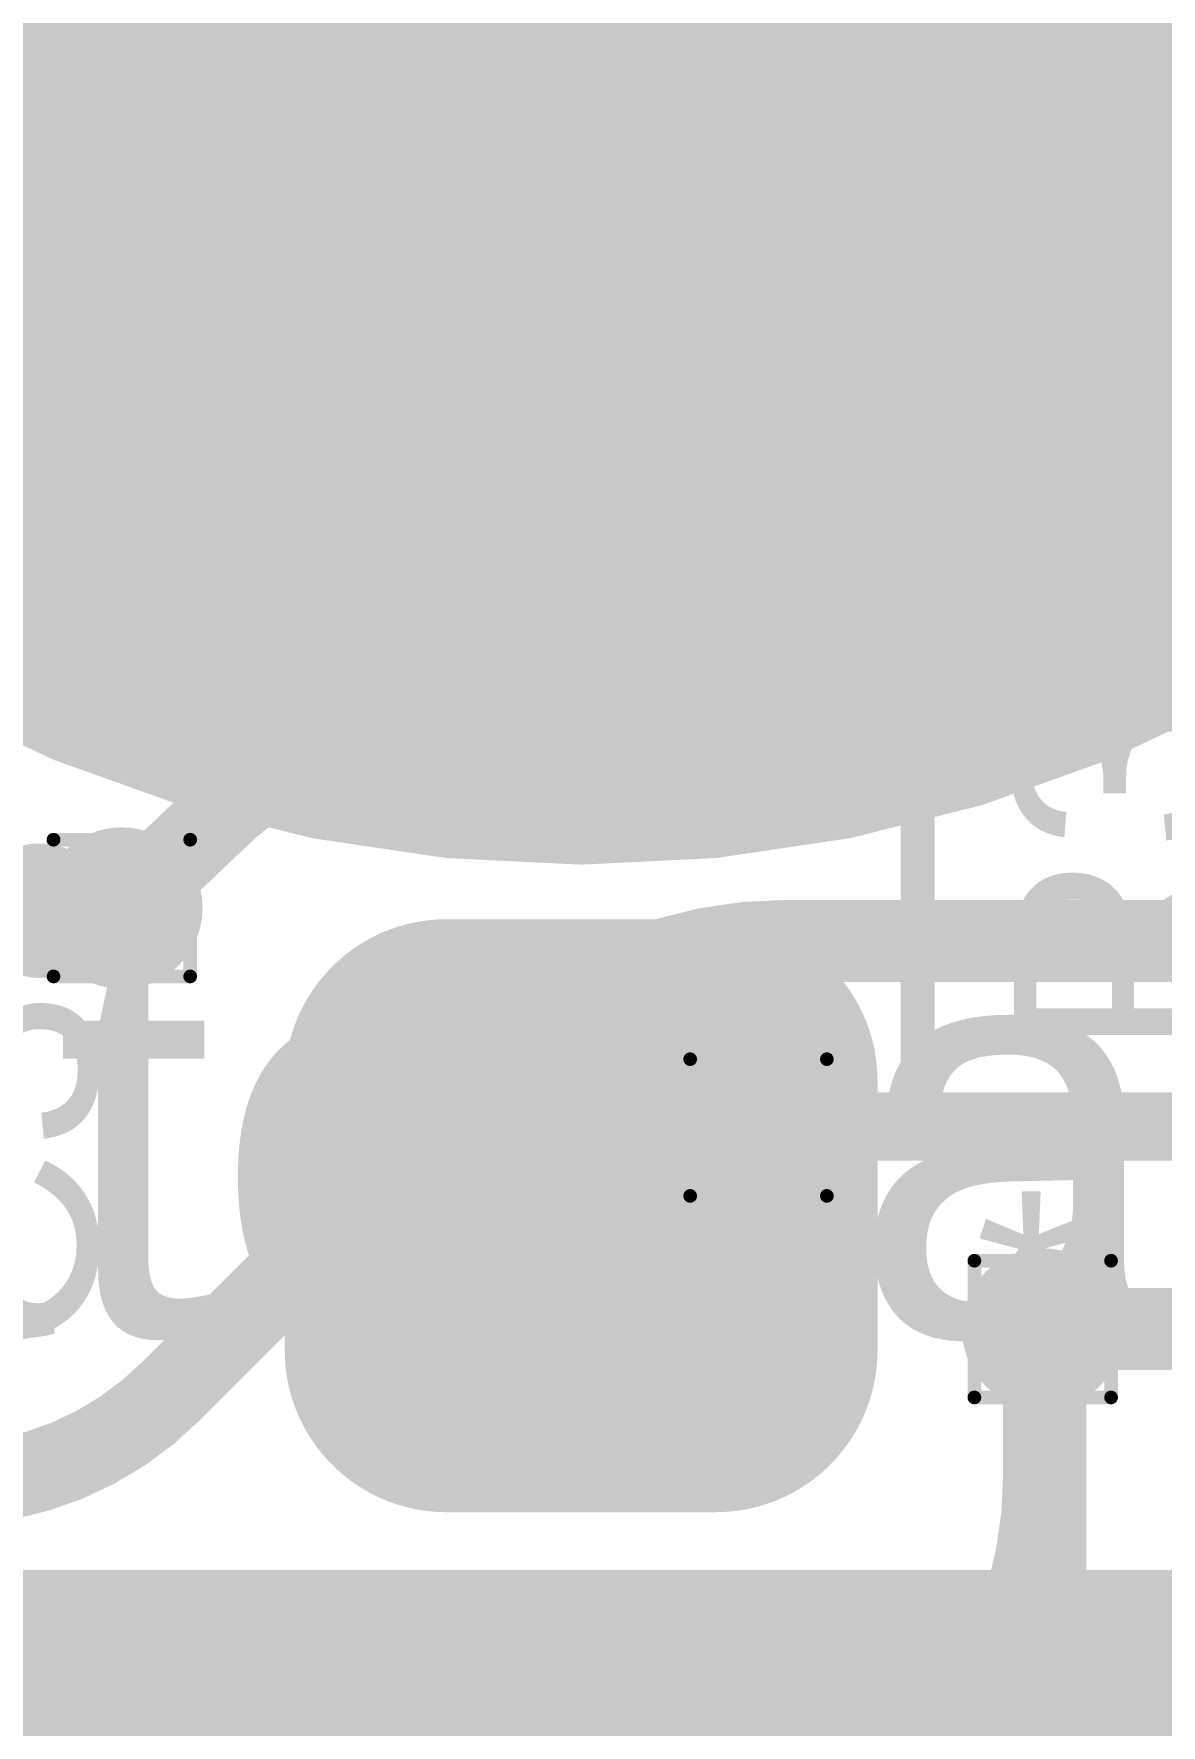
# Model space of a CAD drawing. Header units: inches. Extents: x -17 to 443, y -40 to 218.
# Drawn here: x 17.12 to 21.31, y 15.25 to 21.54 of the extents above; entities that cross this region are included whole.
import ezdxf

# ---------------------------------------------------------------- set-up
doc = ezdxf.new("R2010")
doc.units = ezdxf.units.IN
for name, color, linetype in [('Bottom Layer', 5, 'Continuous'), ('Bottom Paste', 16, 'Continuous'), ('Bottom Solder', 6, 'Continuous'), ('Drill Drawing', 1, 'Continuous'), ('Fabrication', 76, 'Continuous'), ('Top Layer', 1, 'Continuous'), ('Top Overlay', 2, 'Continuous'), ('Top Paste', 8, 'Continuous'), ('Top Solder', 216, 'Continuous'), ('Via Holes', 16, 'Continuous')]:
    doc.layers.add(name, color=color, linetype=linetype)
doc.styles.add('Arial', font='', dxfattribs={"height": 0.2})
doc.styles.get('Arial').set_extended_font_data('Arial')

# ---------------------------------------------------------------- blocks, each defined once
blk = doc.blocks.new('SEMG_PAD_B_65')
at = {"layer": 'Bottom Layer'}
h = blk.add_hatch(color=5, dxfattribs=at)
edge = h.paths.add_edge_path()
edge.add_arc((-3.15, 0.0128), 2.1, 90, 270)
edge.add_line((-3.15, -2.0872), (3.15, -2.0872))
edge.add_arc((3.15, 0.0128), 2.1, 270, 450)
edge.add_line((3.15, 2.1128), (-3.15, 2.1128))
h = blk.add_hatch(color=5, dxfattribs=at)
edge = h.paths.add_edge_path()
edge.add_arc((0, -9.9872), 5, 0, 360)
at = {"layer": 'Bottom Paste'}
h = blk.add_hatch(color=16, dxfattribs=at)
edge = h.paths.add_edge_path()
edge.add_arc((-3.15, 0.0128), 2.1, 90, 270)
edge.add_line((-3.15, -2.0872), (3.15, -2.0872))
edge.add_arc((3.15, 0.0128), 2.1, 270, 450)
edge.add_line((3.15, 2.1128), (-3.15, 2.1128))
h = blk.add_hatch(color=16, dxfattribs=at)
edge = h.paths.add_edge_path()
edge.add_arc((0, -9.9872), 5, 0, 360)
at = {"layer": 'Bottom Solder'}
h = blk.add_hatch(color=6, dxfattribs=at)
edge = h.paths.add_edge_path()
edge.add_arc((-3.15, 0.0128), 2.2016, 90, 270)
edge.add_line((-3.15, -2.1888), (3.15, -2.1888))
edge.add_arc((3.15, 0.0128), 2.2016, 270, 450)
edge.add_line((3.15, 2.2144), (-3.15, 2.2144))
h = blk.add_hatch(color=6, dxfattribs=at)
edge = h.paths.add_edge_path()
edge.add_arc((0, -9.9872), 5.1016, 0, 360)
blk = doc.blocks.new('T____P____SMD_3_P____206')
at = {"layer": 'Top Layer'}
h = blk.add_hatch(color=1, dxfattribs=at)
edge = h.paths.add_edge_path()
edge.add_arc((-1, 0), 1, 90, 270)
edge.add_line((-1, -1), (1, -1))
edge.add_arc((1, 0), 1, 270, 450)
edge.add_line((1, 1), (-1, 1))
h = blk.add_hatch(color=1, dxfattribs=at)
edge = h.paths.add_edge_path()
edge.add_arc((-0.5, -2.04), 0.5, 90, 180)
edge.add_line((-1, -2.04), (-1, -3.04))
edge.add_arc((-0.5, -3.04), 0.5, 180, 270)
edge.add_line((-0.5, -3.54), (0.5, -3.54))
edge.add_arc((0.5, -3.04), 0.5, 270, 360)
edge.add_line((1, -3.04), (1, -2.04))
edge.add_arc((0.5, -2.04), 0.5, 0, 90)
edge.add_line((0.5, -1.54), (-0.5, -1.54))
at = {"layer": 'Top Paste'}
h = blk.add_hatch(color=8, dxfattribs=at)
edge = h.paths.add_edge_path()
edge.add_arc((-1, 0), 1, 90, 270)
edge.add_line((-1, -1), (1, -1))
edge.add_arc((1, 0), 1, 270, 450)
edge.add_line((1, 1), (-1, 1))
h = blk.add_hatch(color=8, dxfattribs=at)
edge = h.paths.add_edge_path()
edge.add_arc((-0.5, -2.04), 0.5, 90, 180)
edge.add_line((-1, -2.04), (-1, -3.04))
edge.add_arc((-0.5, -3.04), 0.5, 180, 270)
edge.add_line((-0.5, -3.54), (0.5, -3.54))
edge.add_arc((0.5, -3.04), 0.5, 270, 360)
edge.add_line((1, -3.04), (1, -2.04))
edge.add_arc((0.5, -2.04), 0.5, 0, 90)
edge.add_line((0.5, -1.54), (-0.5, -1.54))
at = {"layer": 'Top Solder'}
h = blk.add_hatch(color=216, dxfattribs=at)
edge = h.paths.add_edge_path()
edge.add_arc((-1, 0), 1.1016, 90, 270)
edge.add_line((-1, -1.1016), (1, -1.1016))
edge.add_arc((1, 0), 1.1016, 270, 450)
edge.add_line((1, 1.1016), (-1, 1.1016))
h = blk.add_hatch(color=216, dxfattribs=at)
edge = h.paths.add_edge_path()
edge.add_arc((-0.5, -2.04), 0.6016, 90, 180)
edge.add_line((-1.1016, -2.04), (-1.1016, -3.04))
edge.add_arc((-0.5, -3.04), 0.6016, 180, 270)
edge.add_line((-0.5, -3.6416), (0.5, -3.6416))
edge.add_arc((0.5, -3.04), 0.6016, 270, 360)
edge.add_line((1.1016, -3.04), (1.1016, -2.04))
edge.add_arc((0.5, -2.04), 0.6016, 0, 90)
edge.add_line((0.5, -1.4384), (-0.5, -1.4384))
blk = doc.blocks.new('C___0603_224')
at = {"layer": 'Top Layer'}
for points in [[(-0.381, 0.4445), (-0.381, -0.4445), (-1.143, -0.4445), (-1.143, 0.4445)], [(1.143, 0.4445), (1.143, -0.4445), (0.381, -0.4445), (0.381, 0.4445)]]:
    blk.add_hatch(color=1, dxfattribs=at).paths.add_polyline_path(points)
at = {"layer": 'Top Paste'}
for points in [[(-0.381, 0.4445), (-0.381, -0.4445), (-1.143, -0.4445), (-1.143, 0.4445)], [(1.143, 0.4445), (1.143, -0.4445), (0.381, -0.4445), (0.381, 0.4445)]]:
    blk.add_hatch(color=8, dxfattribs=at).paths.add_polyline_path(points)
at = {"layer": 'Top Solder'}
for points in [[(-0.321, 0.5045), (-0.321, -0.5045), (-1.203, -0.5045), (-1.203, 0.5045)], [(1.203, 0.5045), (1.203, -0.5045), (0.321, -0.5045), (0.321, 0.5045)]]:
    blk.add_hatch(color=216, dxfattribs=at).paths.add_polyline_path(points)
at = {"layer": 'Top Overlay'}
for points in [[(-0.4572, 0.5334, 0.127, 0.127, 0), (-1.2446, 0.5334, 0.127, 0.127, 0)], [(-1.2446, -0.5334, 0.127, 0.127, 0), (-1.2446, 0.5334, 0.127, 0.127, 0)], [(1.2446, 0.5334, 0.127, 0.127, 0), (0.4572, 0.5334, 0.127, 0.127, 0)], [(1.2446, -0.5334, 0.127, 0.127, 0), (1.2446, 0.5334, 0.127, 0.127, 0)], [(-0.4572, -0.5334, 0.127, 0.127, 0), (-1.2446, -0.5334, 0.127, 0.127, 0)], [(1.2446, -0.5334, 0.127, 0.127, 0), (0.4572, -0.5334, 0.127, 0.127, 0)]]:
    blk.add_lwpolyline(points, format="xyseb", dxfattribs=at)
for points in [[(-1.2764, 0.5334, 0.0635, 0.0635, 1), (-1.2128, 0.5334, 0.0635, 0.0635, 1)], [(-1.2764, 0.5334, 0.0635, 0.0635, 1), (-1.2128, 0.5334, 0.0635, 0.0635, 1)], [(-0.4889, 0.5334, 0.0635, 0.0635, 1), (-0.4254, 0.5334, 0.0635, 0.0635, 1)], [(0.4254, 0.5334, 0.0635, 0.0635, 1), (0.4889, 0.5334, 0.0635, 0.0635, 1)], [(1.2128, 0.5334, 0.0635, 0.0635, 1), (1.2764, 0.5334, 0.0635, 0.0635, 1)], [(1.2128, 0.5334, 0.0635, 0.0635, 1), (1.2764, 0.5334, 0.0635, 0.0635, 1)], [(-1.2764, -0.5334, 0.0635, 0.0635, 1), (-1.2128, -0.5334, 0.0635, 0.0635, 1)], [(-1.2764, -0.5334, 0.0635, 0.0635, 1), (-1.2128, -0.5334, 0.0635, 0.0635, 1)], [(-0.4889, -0.5334, 0.0635, 0.0635, 1), (-0.4254, -0.5334, 0.0635, 0.0635, 1)], [(0.4254, -0.5334, 0.0635, 0.0635, 1), (0.4889, -0.5334, 0.0635, 0.0635, 1)], [(1.2128, -0.5334, 0.0635, 0.0635, 1), (1.2764, -0.5334, 0.0635, 0.0635, 1)], [(1.2128, -0.5334, 0.0635, 0.0635, 1), (1.2764, -0.5334, 0.0635, 0.0635, 1)]]:
    blk.add_lwpolyline(points, format="xyseb", close=True, dxfattribs=at)

msp = doc.modelspace()

# ---------------------------------------------------------------- hatches: boundary and pattern name
at = {"layer": 'Bottom Layer'}
h = msp.add_hatch(color=5, dxfattribs=at)
edge = h.paths.add_edge_path()
edge.add_arc((17.444, 18.2879), 0.3, 0, 360)
h = msp.add_hatch(color=5, dxfattribs=at)
edge = h.paths.add_edge_path()
edge.add_arc((19.8103, 17.4725), 0.3, 0, 360)
h = msp.add_hatch(color=5, dxfattribs=at)
edge = h.paths.add_edge_path()
edge.add_arc((20.8665, 16.7237), 0.3, 0, 360)
at = {"layer": 'Top Layer'}
h = msp.add_hatch(color=1, dxfattribs=at)
edge = h.paths.add_edge_path()
edge.add_arc((17.444, 18.2879), 0.3, 0, 360)
h = msp.add_hatch(color=1, dxfattribs=at)
edge = h.paths.add_edge_path()
edge.add_arc((19.8103, 17.4725), 0.3, 0, 360)
h = msp.add_hatch(color=1, dxfattribs=at)
edge = h.paths.add_edge_path()
edge.add_arc((20.8665, 16.7237), 0.3, 0, 360)
at = {"layer": 'Via Holes'}
h = msp.add_hatch(color=7, dxfattribs=at)
edge = h.paths.add_edge_path()
edge.add_arc((17.444, 18.2879), 0.15, 0, 360)
h = msp.add_hatch(color=7, dxfattribs=at)
edge = h.paths.add_edge_path()
edge.add_arc((19.8103, 17.4725), 0.15, 0, 360)
h = msp.add_hatch(color=7, dxfattribs=at)
edge = h.paths.add_edge_path()
edge.add_arc((20.8665, 16.7237), 0.15, 0, 360)

# ---------------------------------------------------------------- linework, layer by layer
at = {"layer": 'Bottom Layer'}
for points in [[(16.4143, 18.2879, 0.381, 0.381, 0), (17.444, 18.2879, 0.381, 0.381, 0)], [(18.8717, 17.7382, 0.3048, 0.3048, -0.198715), (19.9052, 18.1658, 0.3048, 0.3048, 0)], [(19.9052, 18.1658, 0.3048, 0.3048, 0), (20.54, 18.1658, 0.3048, 0.3048, 0)], [(20.54, 18.1658, 0.3048, 0.3048, 0), (21.6521, 18.1658, 0.3048, 0.3048, 0)], [(17.6249, 16.4914, 0.3048, 0.3048, 0), (18.8709, 17.7374, 0.3048, 0.3048, 0)], [(18.8709, 17.7374, 0.3048, 0.3048, -0.00019), (18.8717, 17.7382, 0.3048, 0.3048, 0)], [(19.8144, 17.4765, 0.254, 0.254, 0), (24.32, 17.4765, 0.254, 0.254, 0)], [(20.8665, 16.7237, 0.3048, 0.3048, 0), (22.2214, 16.7237, 0.3048, 0.3048, 0)], [(17.6242, 16.4907, 0.3048, 0.3048, -0.198707), (16.7897, 16.1454, 0.3048, 0.3048, 0)], [(17.6249, 16.4914, 0.3048, 0.3048, -0.000198), (17.6242, 16.4907, 0.3048, 0.3048, 0)]]:
    msp.add_lwpolyline(points, format="xyseb", dxfattribs=at)
for points in [[(17.3487, 18.2879, 0.1905, 0.1905, 1), (17.5392, 18.2879, 0.1905, 0.1905, 1)], [(19.829, 18.1658, 0.1524, 0.1524, 1), (19.9814, 18.1658, 0.1524, 0.1524, 1)], [(19.829, 18.1658, 0.1524, 0.1524, 1), (19.9814, 18.1658, 0.1524, 0.1524, 1)], [(20.4638, 18.1658, 0.1524, 0.1524, 1), (20.6162, 18.1658, 0.1524, 0.1524, 1)], [(20.4638, 18.1658, 0.1524, 0.1524, 1), (20.6162, 18.1658, 0.1524, 0.1524, 1)], [(18.7947, 17.7374, 0.1524, 0.1524, 1), (18.9471, 17.7374, 0.1524, 0.1524, 1)], [(18.7947, 17.7374, 0.1524, 0.1524, 1), (18.9471, 17.7374, 0.1524, 0.1524, 1)], [(18.7955, 17.7382, 0.1524, 0.1524, 1), (18.9479, 17.7382, 0.1524, 0.1524, 1)], [(18.7955, 17.7382, 0.1524, 0.1524, 1), (18.9479, 17.7382, 0.1524, 0.1524, 1)], [(19.7509, 17.4765, 0.127, 0.127, 1), (19.8779, 17.4765, 0.127, 0.127, 1)], [(20.7903, 16.7237, 0.1524, 0.1524, 1), (20.9427, 16.7237, 0.1524, 0.1524, 1)], [(17.548, 16.4907, 0.1524, 0.1524, 1), (17.7004, 16.4907, 0.1524, 0.1524, 1)], [(17.548, 16.4907, 0.1524, 0.1524, 1), (17.7004, 16.4907, 0.1524, 0.1524, 1)], [(17.5487, 16.4914, 0.1524, 0.1524, 1), (17.7011, 16.4914, 0.1524, 0.1524, 1)], [(17.5487, 16.4914, 0.1524, 0.1524, 1), (17.7011, 16.4914, 0.1524, 0.1524, 1)]]:
    msp.add_lwpolyline(points, format="xyseb", close=True, dxfattribs=at)
at = {"layer": 'Drill Drawing'}
for points in [[(17.19, 18.5419, 0.0508, 0.0508, 0), (17.698, 18.5419, 0.0508, 0.0508, 0)], [(17.19, 18.0339, 0.0508, 0.0508, 0), (17.19, 18.5419, 0.0508, 0.0508, 0)], [(17.698, 18.0339, 0.0508, 0.0508, 0), (17.698, 18.5419, 0.0508, 0.0508, 0)], [(17.19, 18.0339, 0.0508, 0.0508, 0), (17.698, 18.0339, 0.0508, 0.0508, 0)], [(19.5563, 17.7265, 0.0508, 0.0508, 0), (20.0643, 17.7265, 0.0508, 0.0508, 0)], [(19.5563, 17.2185, 0.0508, 0.0508, 0), (19.5563, 17.7265, 0.0508, 0.0508, 0)], [(20.0643, 17.2185, 0.0508, 0.0508, 0), (20.0643, 17.7265, 0.0508, 0.0508, 0)], [(19.5563, 17.2185, 0.0508, 0.0508, 0), (20.0643, 17.2185, 0.0508, 0.0508, 0)], [(20.6125, 16.9777, 0.0508, 0.0508, 0), (21.1205, 16.9777, 0.0508, 0.0508, 0)], [(20.6125, 16.4697, 0.0508, 0.0508, 0), (20.6125, 16.9777, 0.0508, 0.0508, 0)], [(21.1205, 16.4697, 0.0508, 0.0508, 0), (21.1205, 16.9777, 0.0508, 0.0508, 0)], [(20.6125, 16.4697, 0.0508, 0.0508, 0), (21.1205, 16.4697, 0.0508, 0.0508, 0)]]:
    msp.add_lwpolyline(points, format="xyseb", dxfattribs=at)
for points in [[(17.1773, 18.5419, 0.0254, 0.0254, 1), (17.2027, 18.5419, 0.0254, 0.0254, 1)], [(17.1773, 18.5419, 0.0254, 0.0254, 1), (17.2027, 18.5419, 0.0254, 0.0254, 1)], [(17.6853, 18.5419, 0.0254, 0.0254, 1), (17.7107, 18.5419, 0.0254, 0.0254, 1)], [(17.6853, 18.5419, 0.0254, 0.0254, 1), (17.7107, 18.5419, 0.0254, 0.0254, 1)], [(17.1773, 18.0339, 0.0254, 0.0254, 1), (17.2027, 18.0339, 0.0254, 0.0254, 1)], [(17.1773, 18.0339, 0.0254, 0.0254, 1), (17.2027, 18.0339, 0.0254, 0.0254, 1)], [(17.6853, 18.0339, 0.0254, 0.0254, 1), (17.7107, 18.0339, 0.0254, 0.0254, 1)], [(17.6853, 18.0339, 0.0254, 0.0254, 1), (17.7107, 18.0339, 0.0254, 0.0254, 1)], [(19.5436, 17.7265, 0.0254, 0.0254, 1), (19.569, 17.7265, 0.0254, 0.0254, 1)], [(19.5436, 17.7265, 0.0254, 0.0254, 1), (19.569, 17.7265, 0.0254, 0.0254, 1)], [(20.0516, 17.7265, 0.0254, 0.0254, 1), (20.077, 17.7265, 0.0254, 0.0254, 1)], [(20.0516, 17.7265, 0.0254, 0.0254, 1), (20.077, 17.7265, 0.0254, 0.0254, 1)], [(19.5436, 17.2185, 0.0254, 0.0254, 1), (19.569, 17.2185, 0.0254, 0.0254, 1)], [(19.5436, 17.2185, 0.0254, 0.0254, 1), (19.569, 17.2185, 0.0254, 0.0254, 1)], [(20.0516, 17.2185, 0.0254, 0.0254, 1), (20.077, 17.2185, 0.0254, 0.0254, 1)], [(20.0516, 17.2185, 0.0254, 0.0254, 1), (20.077, 17.2185, 0.0254, 0.0254, 1)], [(20.5998, 16.9777, 0.0254, 0.0254, 1), (20.6252, 16.9777, 0.0254, 0.0254, 1)], [(20.5998, 16.9777, 0.0254, 0.0254, 1), (20.6252, 16.9777, 0.0254, 0.0254, 1)], [(21.1078, 16.9777, 0.0254, 0.0254, 1), (21.1332, 16.9777, 0.0254, 0.0254, 1)], [(21.1078, 16.9777, 0.0254, 0.0254, 1), (21.1332, 16.9777, 0.0254, 0.0254, 1)], [(20.5998, 16.4697, 0.0254, 0.0254, 1), (20.6252, 16.4697, 0.0254, 0.0254, 1)], [(20.5998, 16.4697, 0.0254, 0.0254, 1), (20.6252, 16.4697, 0.0254, 0.0254, 1)], [(21.1078, 16.4697, 0.0254, 0.0254, 1), (21.1332, 16.4697, 0.0254, 0.0254, 1)], [(21.1078, 16.4697, 0.0254, 0.0254, 1), (21.1332, 16.4697, 0.0254, 0.0254, 1)]]:
    msp.add_lwpolyline(points, format="xyseb", close=True, dxfattribs=at)
at = {"layer": 'Fabrication'}
msp.add_lwpolyline([(24.151, 23.5762, 0.254, 0.254, 1), (14.151, 23.5762, 0.254, 0.254, 1)], format="xyseb", close=True, dxfattribs=at)
msp.add_lwpolyline([(15.997, 15.7018, 0.254, 0.254, 0), (22.305, 15.7018, 0.254, 0.254, 0)], format="xyseb", dxfattribs=at)
at = {"layer": 'Top Layer'}
for points in [[(19.1239, 19.3759, 0.3048, 0.3048, 0), (19.1239, 27.4681, 0.3048, 0.3048, 0)], [(18.5501, 19.6745, 0.3048, 0.3048, 0), (18.5501, 25.8213, 0.3048, 0.3048, 0)], [(16.2617, 20.262, 0.508, 0.508, 0), (17.6103, 20.262, 0.508, 0.508, 0)], [(18.5501, 19.6745, 0.3048, 0.3048, -0.414206), (18.2453, 19.3697, 0.3048, 0.3048, 0)], [(16.7897, 18.8022, 0.3048, 0.3048, -0.414214), (17.3572, 19.3697, 0.3048, 0.3048, 0)], [(17.3572, 19.3697, 0.3048, 0.3048, 0), (18.2453, 19.3697, 0.3048, 0.3048, 0)], [(19.1239, 19.3759, 0.3048, 0.3048, -0.414214), (18.5501, 18.8022, 0.3048, 0.3048, 0)], [(17.839, 18.6615, 0.3048, 0.3048, -0.191679), (18.1923, 18.8022, 0.3048, 0.3048, 0)], [(18.1923, 18.8022, 0.3048, 0.3048, 0), (18.5501, 18.8022, 0.3048, 0.3048, 0)], [(17.444, 18.2879, 0.3048, 0.3048, 0), (17.839, 18.6615, 0.3048, 0.3048, 0)], [(19.2005, 17.0955, 0.508, 0.508, 0), (19.8063, 17.0955, 0.508, 0.508, 0)], [(19.8063, 17.0955, 0.508, 0.508, 0), (19.8103, 17.0915, 0.508, 0.508, 0)], [(19.2005, 17.0955, 0.3048, 0.3048, -0.414214), (19.1511, 17.1449, 0.3048, 0.3048, 0)], [(20.8713, 16.175, 0.3048, 0.3048, 0), (20.8713, 16.7188, 0.3048, 0.3048, 0)], [(20.8762, 14.6001, 0.3048, 0.3048, 0), (20.8762, 16.7139, 0.3048, 0.3048, 0)], [(20.8713, 16.175, 0.3048, 0.3048, -0.119178), (20.6979, 15.4577, 0.3048, 0.3048, 0)], [(20.6979, 15.4577, 0.3048, 0.3048, -0.156726), (20.0186, 14.7784, 0.3048, 0.3048, 0)]]:
    msp.add_lwpolyline(points, format="xyseb", dxfattribs=at)
for points in [[(17.4833, 20.262, 0.254, 0.254, 1), (17.7373, 20.262, 0.254, 0.254, 1)], [(18.4739, 19.6745, 0.1524, 0.1524, 1), (18.6263, 19.6745, 0.1524, 0.1524, 1)], [(18.4739, 19.6745, 0.1524, 0.1524, 1), (18.6263, 19.6745, 0.1524, 0.1524, 1)], [(17.281, 19.3697, 0.1524, 0.1524, 1), (17.4334, 19.3697, 0.1524, 0.1524, 1)], [(17.281, 19.3697, 0.1524, 0.1524, 1), (17.4334, 19.3697, 0.1524, 0.1524, 1)], [(18.1691, 19.3697, 0.1524, 0.1524, 1), (18.3215, 19.3697, 0.1524, 0.1524, 1)], [(18.1691, 19.3697, 0.1524, 0.1524, 1), (18.3215, 19.3697, 0.1524, 0.1524, 1)], [(19.0477, 19.3759, 0.1524, 0.1524, 1), (19.2001, 19.3759, 0.1524, 0.1524, 1)], [(19.0477, 19.3759, 0.1524, 0.1524, 1), (19.2001, 19.3759, 0.1524, 0.1524, 1)], [(18.1161, 18.8022, 0.1524, 0.1524, 1), (18.2685, 18.8022, 0.1524, 0.1524, 1)], [(18.1161, 18.8022, 0.1524, 0.1524, 1), (18.2685, 18.8022, 0.1524, 0.1524, 1)], [(18.4739, 18.8022, 0.1524, 0.1524, 1), (18.6263, 18.8022, 0.1524, 0.1524, 1)], [(18.4739, 18.8022, 0.1524, 0.1524, 1), (18.6263, 18.8022, 0.1524, 0.1524, 1)], [(17.7628, 18.6615, 0.1524, 0.1524, 1), (17.9152, 18.6615, 0.1524, 0.1524, 1)], [(17.7628, 18.6615, 0.1524, 0.1524, 1), (17.9152, 18.6615, 0.1524, 0.1524, 1)], [(17.3678, 18.2879, 0.1524, 0.1524, 1), (17.5202, 18.2879, 0.1524, 0.1524, 1)], [(19.0735, 17.0955, 0.254, 0.254, 1), (19.3275, 17.0955, 0.254, 0.254, 1)], [(19.6793, 17.0955, 0.254, 0.254, 1), (19.9333, 17.0955, 0.254, 0.254, 1)], [(19.6793, 17.0955, 0.254, 0.254, 1), (19.9333, 17.0955, 0.254, 0.254, 1)], [(19.6833, 17.0915, 0.254, 0.254, 1), (19.9373, 17.0915, 0.254, 0.254, 1)], [(19.0749, 17.1449, 0.1524, 0.1524, 1), (19.2273, 17.1449, 0.1524, 0.1524, 1)], [(19.1243, 17.0955, 0.1524, 0.1524, 1), (19.2767, 17.0955, 0.1524, 0.1524, 1)], [(20.7951, 16.7188, 0.1524, 0.1524, 1), (20.9475, 16.7188, 0.1524, 0.1524, 1)], [(20.8, 16.7139, 0.1524, 0.1524, 1), (20.9524, 16.7139, 0.1524, 0.1524, 1)], [(20.7951, 16.175, 0.1524, 0.1524, 1), (20.9475, 16.175, 0.1524, 0.1524, 1)], [(20.7951, 16.175, 0.1524, 0.1524, 1), (20.9475, 16.175, 0.1524, 0.1524, 1)], [(20.6217, 15.4577, 0.1524, 0.1524, 1), (20.7741, 15.4577, 0.1524, 0.1524, 1)], [(20.6217, 15.4577, 0.1524, 0.1524, 1), (20.7741, 15.4577, 0.1524, 0.1524, 1)]]:
    msp.add_lwpolyline(points, format="xyseb", close=True, dxfattribs=at)
at = {"layer": 'Top Overlay'}
for points in [[(20.4015, 17.4273, 0.127, 0.127, 0), (20.4015, 19.7879, 0.127, 0.127, 0)], [(20.4015, 17.4273, 0.127, 0.127, 0), (22.9219, 17.4273, 0.127, 0.127, 0)]]:
    msp.add_lwpolyline(points, format="xyseb", dxfattribs=at)
for points in [[(20.3698, 19.7879, 0.0635, 0.0635, 1), (20.4333, 19.7879, 0.0635, 0.0635, 1)], [(20.3698, 17.4273, 0.0635, 0.0635, 1), (20.4333, 17.4273, 0.0635, 0.0635, 1)], [(20.3698, 17.4273, 0.0635, 0.0635, 1), (20.4333, 17.4273, 0.0635, 0.0635, 1)]]:
    msp.add_lwpolyline(points, format="xyseb", close=True, dxfattribs=at)

# ---------------------------------------------------------------- block references
for name, p, rotation in [('SEMG_PAD_B_65', (19.151, 13.589), 180), ('C___0603_224', (17.6357, 21.0325), 270), ('T____P____SMD_3_P____206', (19.151, 14.6049), 180)]:
    msp.add_blockref(name, p, dxfattribs=dict(rotation=rotation))

# ---------------------------------------------------------------- texts
at = {"layer": 'Fabrication', "style": 'Arial'}
msp.add_text('Material', height=1.524, rotation=360, dxfattribs=at).set_placement((14.2362, 16.6996))
at = {"layer": 'Top Overlay', "style": 'Arial'}
for s, p in [('C40', (19.4351, 19.7686)), ('R32', (21.5217, 17.7294)), ('C38', (17.3499, 16.6215))]:
    msp.add_text(s, height=0.762, rotation=90, dxfattribs=at).set_placement(p)
msp.add_text('*', height=0.762, dxfattribs=at).set_placement((20.6151, 16.4738))

doc.saveas('drawing.dxf')
